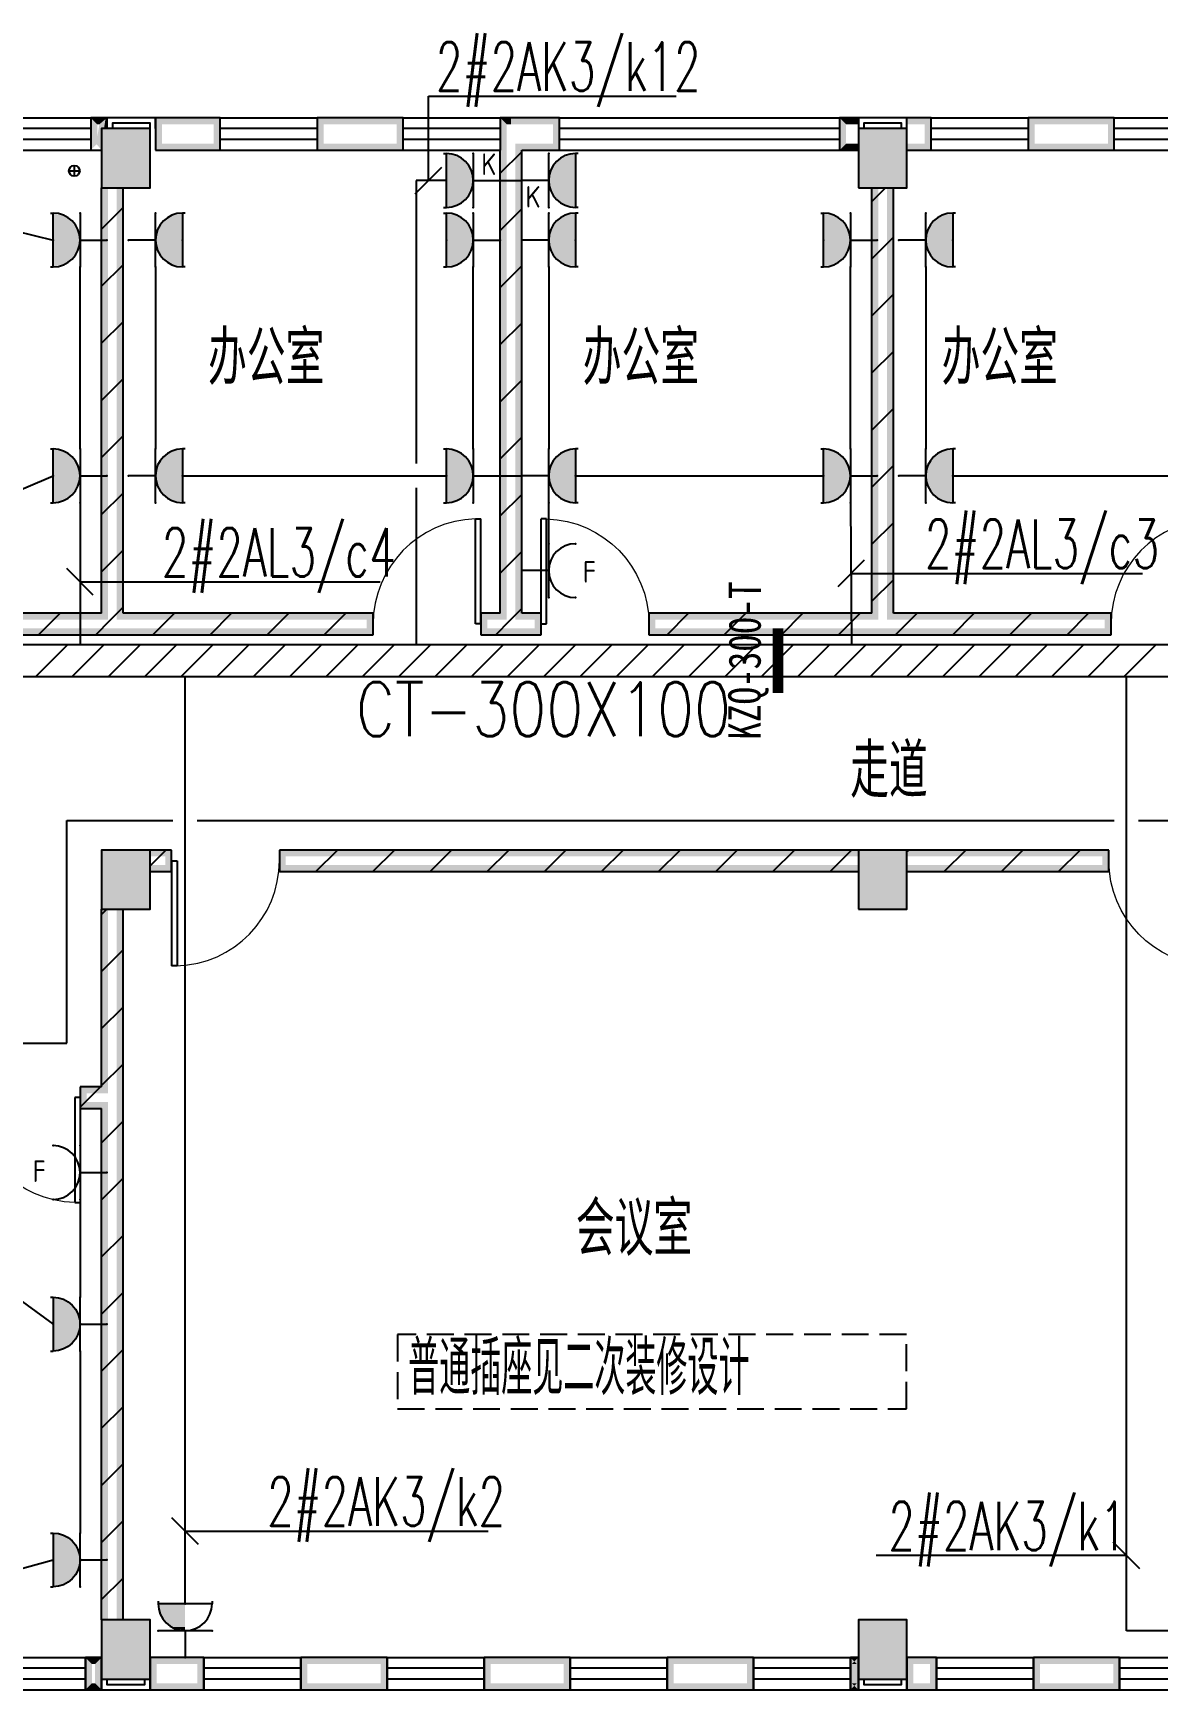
# Model space of a CAD drawing. Extents: x 101023 to 279373, y -114511 to 293844.
# Drawn here: x 158995 to 169434, y 55988 to 71375 of the extents above; entities that cross this region are included whole.
import ezdxf
from ezdxf.enums import TextEntityAlignment as Align

# ---------------------------------------------------------------- set-up
doc = ezdxf.new("R2010")
doc.units = 0
doc.header["$LTSCALE"] = 1000
doc.header["$MEASUREMENT"] = 0
doc.linetypes.add('DASH', pattern=[0.35, 0.25, -0.1])
for name, color, linetype in [('A-WALL-PATT', 252, 'Continuous'), ('BZ', 7, 'Continuous'), ('CABLETRAY', 3, 'Continuous'), ('COLUMN', 2, 'Continuous'), ('DIM-照明', 3, 'Continuous'), ('DOTLN', 2, 'DASH'), ('EQUIP-插座', 3, 'Continuous'), ('EQUIP-照明', 3, 'Continuous'), ('PUB_HATCH', 8, 'Continuous'), ('PUB_TEXT', 7, 'Continuous'), ('PUB_WALL', 2, 'Continuous'), ('STAIR', 2, 'Continuous'), ('TEL_HATCH', 8, 'Continuous'), ('WALL', 2, 'Continuous'), ('WINDOW', 2, 'Continuous'), ('WIRE-照明', 6, 'Continuous'), ('抗震支吊架', 2, 'Continuous'), ('排水', 153, 'Continuous')]:
    doc.layers.add(name, color=color, linetype=linetype)
doc.styles.add('_TEL_ATTDEF', font='gbenor', dxfattribs={"bigfont": 'gbcbig'})
doc.styles.add('_TEL_DIM', font='simplex.shx', dxfattribs={"width": 0.8, "height": 3.5, "bigfont": 'gbcbig.shx'})
doc.styles.add('kzcad', font='', dxfattribs={"width": 0.8})
doc.styles.get("Standard").update_dxf_attribs({"font": 'simplex.shx', "width": 0.8, "bigfont": 'gbcbig.shx'})
doc.styles.get('kzcad').set_extended_font_data('SimSun')
pattern_1 = [(45, (-906447.23, -635367.28), (-265.16515, 265.16515), [])]

# ---------------------------------------------------------------- blocks, each defined once
blk = doc.blocks.new('$equip$00002810')
for p, q in [((0.5, 0.5), (-0.5, 0.5)), ((0, 0.5), (0, 0))]:
    blk.add_line(p, q)
blk.add_arc((0, 1), 0.5, 180, 0)
for p in [(-0.5, 1), (0.5, 1), (-0.5, 0.5), (0.5, 0.5), (0, 0)]:
    blk.add_point(p)
at = {"color": 7, "style": '_TEL_DIM'}
blk.add_attdef('$TEXT$', text='', height=0.4, dxfattribs=at).set_placement((0.023, 1.257), align=Align.MIDDLE_CENTER)
at = {"color": 7, "style": '_TEL_DIM', "flags": 1}
for tag in ['A', 'REMARK']:
    blk.add_attdef(tag, text='', height=0.000025, dxfattribs=at).set_placement((0, 0), align=Align.MIDDLE_CENTER)
blk = doc.blocks.new('$equip$00001239')
for p, q in [((-0.5, 1.05), (-0.5, 1)), ((0.5, 1), (-0.5, 1)), ((0.5, 1.05), (0.5, 1)), ((0.5, 0.5), (-0.5, 0.5)), ((0, 0.5), (0, 0))]:
    blk.add_line(p, q)
blk.add_arc((0, 1), 0.5, 180, 0)
for points in [[(0, 0.75), (-0.433, 0.75), (0, 1), (-0.5, 1)], [(0, 0.567), (-0.25, 0.567), (0, 0.75), (-0.433, 0.75)], [(0, 0.5), (0, 0.5), (0, 0.567), (-0.25, 0.567)]]:
    blk.add_solid(points)
at = {"layer": 'EQUIP-照明'}
for p in [(0, 1), (-0.5, 0.5), (0.5, 0.5), (0, 0)]:
    blk.add_point(p, dxfattribs=at)
at = {"layer": 'EQUIP-照明', "flags": 9}
blk.add_attdef('A', (0, 0), '', height=0.00002, dxfattribs=at)
blk = doc.blocks.new('$equip$00001237')
for p, q in [((-0.5, 1.05), (-0.5, 1)), ((-0.5, 1), (0.5, 1)), ((0.5, 1.05), (0.5, 1)), ((0.5, 0.5), (-0.5, 0.5)), ((0, 0.5), (0, 0))]:
    blk.add_line(p, q)
blk.add_arc((0, 1), 0.5, 180, 0)
for p in [(0, 1), (-0.5, 0.5), (0.5, 0.5), (0, 0)]:
    blk.add_point(p)
for points in [[(0.433, 0.75), (-0.433, 0.75), (0.5, 1), (-0.5, 1)], [(0.25, 0.567), (-0.25, 0.567), (0.433, 0.75), (-0.433, 0.75)], [(0, 0.5), (0, 0.5), (0.25, 0.567), (-0.25, 0.567)]]:
    blk.add_solid(points)
at = {"flags": 9}
blk.add_attdef('A', (0, 0), '', height=0.00002, dxfattribs=at)
blk = doc.blocks.new('$equip$00001764')
for p, q in [((-0.5, 1.05), (-0.5, 1)), ((-0.5, 1), (0.5, 1)), ((0.5, 1.05), (0.5, 1)), ((0.5, 0.5), (-0.5, 0.5)), ((0, 0.5), (0, 0))]:
    blk.add_line(p, q)
blk.add_arc((0, 1), 0.5, 180, 0)
for p in [(-0.5, 0.5), (0.5, 0.5), (0, 0)]:
    blk.add_point(p)
for points in [[(0.433, 0.75), (-0.433, 0.75), (0.5, 1), (-0.5, 1)], [(0.25, 0.567), (-0.25, 0.567), (0.433, 0.75), (-0.433, 0.75)], [(0, 0.5), (0, 0.5), (0.25, 0.567), (-0.25, 0.567)]]:
    blk.add_solid(points)
at = {"color": 7, "style": '_TEL_DIM'}
blk.add_attdef('$TEXT$', text='', height=0.4, dxfattribs=at).set_placement((0.303, 0.211), align=Align.MIDDLE_CENTER)
at = {"color": 7, "style": '_TEL_DIM', "flags": 1}
blk.add_attdef('A', text='', height=0.00002, dxfattribs=at).set_placement((0, 0), align=Align.MIDDLE_CENTER)
blk = doc.blocks.new('ng')
at = {"layer": '排水'}
for p, q in [((346041, 781408), (346041, 781308)), ((345991, 781358), (346091, 781358))]:
    blk.add_line(p, q, dxfattribs=at)
blk.add_circle((346041, 781358), 50, dxfattribs=at)
blk = doc.blocks.new('雨水管')
at = {"layer": '排水'}
blk.add_blockref('ng', (614664, -122908), dxfattribs=at)
blk = doc.blocks.new('$WINLIB2D$00000001')
at = {"color": 0}
for points in [[(-0.5, 0.5), (-0.5, -0.5)], [(-0.5, 0.5), (0.5, 0.5)], [(0.5, -0.5), (0.5, 0.5)], [(0.5, 0.1667), (-0.5, 0.1667)], [(0.5, -0.1667), (-0.5, -0.1667)], [(-0.5, -0.5), (0.5, -0.5)]]:
    blk.add_lwpolyline(points, dxfattribs=at)
blk = doc.blocks.new('_FZH')
blk.add_lwpolyline([(-0.5, -0.5), (0.5, -0.5), (0.5, 0.5), (-0.5, 0.5)], close=True)
at = {"layer": 'PUB_HATCH'}
blk.add_solid([(-0.5, -0.5), (0.5, -0.5), (-0.5, 0.5), (0.5, 0.5)], dxfattribs=at)
blk = doc.blocks.new('$DorLib2D$00000001')
for p, q in [((0.45, 0.975), (0.5, 0.975)), ((0.45, 0), (0.45, 0.975)), ((0.5, 0), (0.5, 0.975)), ((0.5, 0), (0.45, 0))]:
    blk.add_line(p, q)
at = {"lineweight": 13}
blk.add_arc((0.475, 0), 0.975, 91.4693, 180, dxfattribs=at)
blk = doc.blocks.new('A$C54854E18')
at = {"layer": 'A-WALL-PATT'}
h = blk.add_hatch(dxfattribs=at)
h.set_pattern_fill('普通砖', color=256, scale=150, style=0)
h.set_pattern_definition(pattern_1)
h.paths.add_polyline_path([(47150.2, 18638.9), (47190.3, 18645.5), (47250.3, 18705.5), (47250.3, 23005.5), (47190.3, 23065.5), (47150.2, 23105.5), (47110.3, 23065.5), (47050.3, 23005.5), (47050.3, 18705.5), (47110.3, 18645.5)])
h = blk.add_hatch(dxfattribs=at)
h.set_pattern_fill('普通砖', color=256, scale=150, style=0)
h.set_pattern_definition(pattern_1)
h.paths.add_polyline_path([(43550, 22655.5), (43350, 22655.5), (43350, 18705.5), (43410, 18645.5), (43450, 18638.9), (43490, 18645.5), (43550, 18705.5)])
h = blk.add_hatch(dxfattribs=at)
h.set_pattern_fill('普通砖', color=256, scale=150, style=0)
h.set_pattern_definition(pattern_1)
h.paths.add_polyline_path([(50700, 22655.5), (50500, 22655.5), (50500, 18705.5), (50560, 18645.5), (50600, 18638.9), (50640, 18645.5), (50700, 18705.5)])
h = blk.add_hatch(dxfattribs=at)
h.set_pattern_fill('普通砖', color=256, scale=150, style=0)
h.set_pattern_definition(pattern_1)
h.paths.add_polyline_path([(43410, 18645.5), (43350, 18705.5), (37730, 18705.5), (37730, 18505.5), (43450, 18505.5), (43450, 18638.9)])
h = blk.add_hatch(dxfattribs=at)
h.set_pattern_fill('普通砖', color=256, scale=150, style=0)
h.set_pattern_definition(pattern_1)
h.paths.add_polyline_path([(43450, 18638.9), (43450, 18505.5), (45870.3, 18505.5), (45870.3, 18705.5), (43550, 18705.5), (43490, 18645.5)])
h = blk.add_hatch(dxfattribs=at)
h.set_pattern_fill('普通砖', color=256, scale=150, style=0)
h.set_pattern_definition(pattern_1)
h.paths.add_polyline_path([(47110.3, 18645.5), (47050.3, 18705.5), (46870.3, 18705.5), (46870.3, 18505.5), (47150, 18505.5), (47150, 18565.5), (47150.2, 18638.9)])
h = blk.add_hatch(dxfattribs=at)
h.set_pattern_fill('普通砖', color=256, scale=150, style=0)
h.set_pattern_definition(pattern_1)
h.paths.add_polyline_path([(47150, 18565.5), (47150, 18505.5), (47430.3, 18505.5), (47430.3, 18705.5), (47250.3, 18705.5), (47190.3, 18645.5), (47150.2, 18638.9)])
h = blk.add_hatch(dxfattribs=at)
h.set_pattern_fill('普通砖', color=256, scale=150, style=0)
h.set_pattern_definition(pattern_1)
h.paths.add_polyline_path([(50560, 18645.5), (50500, 18705.5), (48430.3, 18705.5), (48430.3, 18505.5), (50600, 18505.5), (50600, 18638.9)])
h = blk.add_hatch(dxfattribs=at)
h.set_pattern_fill('普通砖', color=256, scale=150, style=0)
h.set_pattern_definition(pattern_1)
h.paths.add_polyline_path([(50600, 18638.9), (50600, 18505.5), (52720, 18505.5), (52720, 18705.5), (50700, 18705.5), (50640, 18645.5)])
h = blk.add_hatch(dxfattribs=at)
h.set_pattern_fill('普通砖', color=256, scale=150, style=0)
h.set_pattern_definition(pattern_1)
h.paths.add_polyline_path([(43800, 16505.5), (43800, 16305.5), (44000, 16305.5), (44000, 16505.5)])
h = blk.add_hatch(dxfattribs=at)
h.set_pattern_fill('普通砖', color=256, scale=150, style=0)
h.set_pattern_definition(pattern_1)
h.paths.add_polyline_path([(50375, 16305.5), (50375, 16505.5), (45000, 16505.5), (45000, 16305.5)])
h = blk.add_hatch(dxfattribs=at)
h.set_pattern_fill('普通砖', color=256, scale=150, style=0)
h.set_pattern_definition(pattern_1)
h.paths.add_polyline_path([(50825, 16505.5), (50825, 16305.5), (52700, 16305.5), (52700, 16505.5)])
h = blk.add_hatch(dxfattribs=at)
h.set_pattern_fill('普通砖', color=256, scale=150, style=0)
h.set_pattern_definition(pattern_1)
h.paths.add_polyline_path([(43550, 15955.5), (43350, 15955.5), (43350, 14305.5), (43410, 14245.5), (43416.7, 14205.5), (43550, 14205.5)])
h = blk.add_hatch(dxfattribs=at)
h.set_pattern_fill('普通砖', color=256, scale=150, style=0)
h.set_pattern_definition(pattern_1)
h.paths.add_polyline_path([(43410, 14245.5), (43350, 14305.5), (43150, 14305.5), (43150, 14105.5), (43350, 14105.5), (43410, 14165.5), (43416.7, 14205.5)])
h = blk.add_hatch(dxfattribs=at)
h.set_pattern_fill('普通砖', color=256, scale=150, style=0)
h.set_pattern_definition(pattern_1)
h.paths.add_polyline_path([(43350, 9355.7), (43550, 9355.7), (43550, 14205.5), (43416.7, 14205.5), (43410, 14165.5), (43350, 14105.5)])
at = {"layer": 'PUB_WALL'}
for points in [[(43400, 23305.5), (43249.4, 23305.5), (43309.4, 23245.5), (43329.2, 23245.5)], [(43249.4, 23305.5), (43249.4, 23005.5), (43309.4, 23065.5), (43309.4, 23245.5)], [(43350, 23005.5), (43350, 23205.5), (43383.3, 23205.5), (43400, 23305.5), (43329.2, 23245.5), (43299.2, 23065.5)], [(44450.3, 23305.5), (43850, 23305.5), (43910, 23245.5), (44390.3, 23245.5)], [(43850, 23305.5), (43850, 23005.5), (43910, 23065.5), (43910, 23245.5)], [(44450.3, 23005.5), (44450.3, 23305.5), (44390.3, 23245.5), (44390.3, 23065.5)], [(46150.3, 23305.5), (45350.3, 23305.5), (45410.3, 23245.5), (46090.3, 23245.5)], [(45350.3, 23305.5), (45350.3, 23005.5), (45410.3, 23065.5), (45410.3, 23245.5)], [(46150.3, 23005.5), (46150.3, 23305.5), (46090.3, 23245.5), (46090.3, 23065.5)], [(47150, 23305.5), (47050.3, 23305.5), (47110.3, 23245.5), (47150, 23245.5)], [(47050.3, 23305.5), (47050.3, 23005.5), (47110.3, 23065.5), (47110.3, 23245.5)], [(47600.5, 23305.5), (47150, 23305.5), (47150, 23245.5), (47540.5, 23245.5)], [(47600.5, 23005.5), (47600.5, 23305.5), (47540.5, 23245.5), (47540.5, 23065.5)], [(50375, 23305.5), (50200.5, 23305.5), (50260.5, 23245.5), (50375, 23245.5)], [(50200.5, 23305.5), (50200.5, 23005.5), (50260.5, 23065.5), (50260.5, 23245.5)], [(51050.5, 23305.5), (50825, 23305.5), (50825, 23245.5), (50990.5, 23245.5)], [(51050.5, 23005.5), (51050.5, 23305.5), (50990.5, 23245.5), (50990.5, 23065.5)], [(52750.5, 23305.5), (51950.5, 23305.5), (52010.5, 23245.5), (52690.5, 23245.5)], [(51950.5, 23305.5), (51950.5, 23005.5), (52010.5, 23065.5), (52010.5, 23245.5)], [(52750.5, 23005.5), (52750.5, 23305.5), (52690.5, 23245.5), (52690.5, 23065.5)], [(43800, 23205.5), (43350, 23205.5), (43410, 23145.5), (43740, 23145.5)], [(43350, 23205.5), (43350, 22655.5), (43410, 22715.5), (43410, 23145.5)], [(43800, 22655.5), (43800, 23205.5), (43740, 23145.5), (43740, 22715.5)], [(50825, 23205.5), (50375, 23205.5), (50435, 23145.5), (50765, 23145.5)], [(50375, 23205.5), (50375, 22655.5), (50435, 22715.5), (50435, 23145.5)], [(50825, 22655.5), (50825, 23205.5), (50765, 23145.5), (50765, 22715.5)], [(43850, 23005.5), (44450.3, 23005.5), (44390.3, 23065.5), (43910, 23065.5)], [(45350.3, 23005.5), (46150.3, 23005.5), (46090.3, 23065.5), (45410.3, 23065.5)], [(47050.3, 18705.5), (47050.3, 23005.5), (47110.3, 23065.5), (47110.3, 18645.5)], [(47250.3, 18705.5), (47250.3, 23005.5), (47190.3, 23065.5), (47190.3, 18645.5)], [(47250.3, 23005.5), (47600.5, 23005.5), (47540.5, 23065.5), (47190.3, 23065.5)], [(50200.5, 23005.5), (50375, 23005.5), (50375, 23065.5), (50260.5, 23065.5)], [(50825, 23005.5), (51050.5, 23005.5), (50990.5, 23065.5), (50825, 23065.5)], [(51950.5, 23005.5), (52750.5, 23005.5), (52690.5, 23065.5), (52010.5, 23065.5)], [(43350, 22655.5), (43800, 22655.5), (43740, 22715.5), (43410, 22715.5)], [(43410, 22655.5), (43350, 22655.5), (43350, 18705.5), (43410, 18645.5)], [(43550, 22655.5), (43490, 22655.5), (43490, 18645.5), (43550, 18705.5)], [(50375, 22655.5), (50825, 22655.5), (50765, 22715.5), (50435, 22715.5)], [(50560, 22655.5), (50500, 22655.5), (50500, 18705.5), (50560, 18645.5)], [(50700, 22655.5), (50640, 22655.5), (50640, 18645.5), (50700, 18705.5)], [(43350, 18705.5), (37730, 18705.5), (37790, 18645.5), (43410, 18645.5)], [(45870.3, 18705.5), (43550, 18705.5), (43490, 18645.5), (45810.3, 18645.5)], [(45870.3, 18505.5), (45870.3, 18705.5), (45810.3, 18645.5), (45810.3, 18565.5)], [(47050.3, 18705.5), (46870.3, 18705.5), (46930.3, 18645.5), (47110.3, 18645.5)], [(46870.3, 18705.5), (46870.3, 18505.5), (46930.3, 18565.5), (46930.3, 18645.5)], [(47430.3, 18705.5), (47250.3, 18705.5), (47190.3, 18645.5), (47370.3, 18645.5)], [(47430.3, 18505.5), (47430.3, 18705.5), (47370.3, 18645.5), (47370.3, 18565.5)], [(50500, 18705.5), (48430.3, 18705.5), (48490.3, 18645.5), (50560, 18645.5)], [(48430.3, 18705.5), (48430.3, 18505.5), (48490.3, 18565.5), (48490.3, 18645.5)], [(52720, 18705.5), (50700, 18705.5), (50640, 18645.5), (52660, 18645.5)], [(52720, 18505.5), (52720, 18705.5), (52660, 18645.5), (52660, 18565.5)], [(37730, 18505.5), (43450, 18505.5), (43450, 18565.5), (37790, 18565.5)], [(43450, 18505.5), (45870.3, 18505.5), (45810.3, 18565.5), (43450, 18565.5)], [(46870.3, 18505.5), (47150, 18505.5), (47150, 18565.5), (46930.3, 18565.5)], [(47150, 18505.5), (47430.3, 18505.5), (47370.3, 18565.5), (47150, 18565.5)], [(48430.3, 18505.5), (50600, 18505.5), (50600, 18565.5), (48490.3, 18565.5)], [(50600, 18505.5), (52720, 18505.5), (52660, 18565.5), (50600, 18565.5)], [(43800, 16505.5), (43350, 16505.5), (43410, 16445.5), (43740, 16445.5)], [(43350, 16505.5), (43350, 15955.5), (43410, 16015.5), (43410, 16445.5)], [(43800, 15955.5), (43800, 16505.5), (43740, 16445.5), (43740, 16015.5)], [(43800, 16505.5), (43800, 16445.5), (43940, 16445.5), (44000, 16505.5)], [(44000, 16305.5), (44000, 16505.5), (43940, 16445.5), (43940, 16365.5)], [(50375, 16445.5), (50375, 16505.5), (45000, 16505.5), (45060, 16445.5)], [(45000, 16505.5), (45000, 16305.5), (45060, 16365.5), (45060, 16445.5)], [(50825, 16505.5), (50375, 16505.5), (50435, 16445.5), (50765, 16445.5)], [(50375, 16505.5), (50375, 15955.5), (50435, 16015.5), (50435, 16445.5)], [(50825, 15955.5), (50825, 16505.5), (50765, 16445.5), (50765, 16015.5)], [(50825, 16505.5), (50825, 16445.5), (52640, 16445.5), (52700, 16505.5)], [(52700, 16305.5), (52700, 16505.5), (52640, 16445.5), (52640, 16365.5)], [(43800, 16365.5), (43800, 16305.5), (44000, 16305.5), (43940, 16365.5)], [(50375, 16305.5), (50375, 16365.5), (45060, 16365.5), (45000, 16305.5)], [(50825, 16365.5), (50825, 16305.5), (52700, 16305.5), (52640, 16365.5)], [(43350, 15955.5), (43800, 15955.5), (43740, 16015.5), (43410, 16015.5)], [(50375, 15955.5), (50825, 15955.5), (50765, 16015.5), (50435, 16015.5)], [(43410, 15955.5), (43350, 15955.5), (43350, 14305.5), (43410, 14245.5)], [(43550, 15955.5), (43490, 15955.5), (43490, 14205.5), (43550, 14205.5)], [(43350, 14305.5), (43150, 14305.5), (43210, 14245.5), (43410, 14245.5)], [(43150, 14305.5), (43150, 14105.5), (43210, 14165.5), (43210, 14245.5)], [(43150, 14105.5), (43350, 14105.5), (43410, 14165.5), (43210, 14165.5)], [(43350, 9355.7), (43410, 9355.7), (43410, 14165.5), (43350, 14105.5)], [(43490, 9355.7), (43550, 9355.7), (43550, 14205.5), (43490, 14205.5)], [(43800, 9355.7), (43350, 9355.7), (43410, 9295.7), (43740, 9295.7)], [(43350, 9355.7), (43350, 8805.6), (43410, 8865.6), (43410, 9295.7)], [(43800, 8805.6), (43800, 9355.7), (43740, 9295.7), (43740, 8865.6)], [(50825, 9355.7), (50375, 9355.7), (50435, 9295.7), (50765, 9295.7)], [(50375, 9355.7), (50375, 8805.6), (50435, 8865.6), (50435, 9295.7)], [(50825, 8805.6), (50825, 9355.7), (50765, 9295.7), (50765, 8865.6)], [(43350, 9005.5), (43200, 9005.5), (43260, 8945.5), (43290, 8945.5)], [(43200, 9005.5), (43200, 8705.5), (43260, 8765.5), (43260, 8945.5)], [(43350, 8705.5), (43350, 9005.5), (43290, 8945.5), (43290, 8765.5)], [(44300, 9005.5), (43800, 9005.5), (43860, 8945.5), (44240, 8945.5)], [(43800, 9005.5), (43800, 8705.5), (43860, 8765.5), (43860, 8945.5)], [(44300, 8705.5), (44300, 9005.5), (44240, 8945.5), (44240, 8765.5)], [(46000, 9005.5), (45200, 9005.5), (45260, 8945.5), (45940, 8945.5)], [(45200, 9005.5), (45200, 8705.5), (45260, 8765.5), (45260, 8945.5)], [(46000, 8705.5), (46000, 9005.5), (45940, 8945.5), (45940, 8765.5)], [(47700, 9005.5), (46900, 9005.5), (46960, 8945.5), (47640, 8945.5)], [(46900, 9005.5), (46900, 8705.5), (46960, 8765.5), (46960, 8945.5)], [(47700, 8705.5), (47700, 9005.5), (47640, 8945.5), (47640, 8765.5)], [(49400, 9005.5), (48600, 9005.5), (48660, 8945.5), (49340, 8945.5)], [(48600, 9005.5), (48600, 8705.5), (48660, 8765.5), (48660, 8945.5)], [(49400, 8705.5), (49400, 9005.5), (49340, 8945.5), (49340, 8765.5)], [(50375, 9005.5), (50300, 9005.5), (50360, 8945.5), (50315, 8945.5)], [(50300, 9005.5), (50300, 8705.5), (50360, 8765.5), (50360, 8945.5)], [(50375, 8705.5), (50375, 9005.5), (50315, 8945.5), (50315, 8765.5)], [(51100, 9005.5), (50825, 9005.5), (50885, 8945.5), (51040, 8945.5)], [(50825, 9005.5), (50825, 8705.5), (50885, 8765.5), (50885, 8945.5)], [(51100, 8705.5), (51100, 9005.5), (51040, 8945.5), (51040, 8765.5)], [(52800, 9005.5), (52000, 9005.5), (52060, 8945.5), (52740, 8945.5)], [(52000, 9005.5), (52000, 8705.5), (52060, 8765.5), (52060, 8945.5)], [(52800, 8705.5), (52800, 9005.5), (52740, 8945.5), (52740, 8765.5)], [(43350, 8805.6), (43800, 8805.6), (43740, 8865.6), (43410, 8865.6)], [(50375, 8805.6), (50825, 8805.6), (50765, 8865.6), (50435, 8865.6)], [(43200, 8705.5), (43350, 8705.5), (43290, 8765.5), (43260, 8765.5)], [(43800, 8705.5), (44300, 8705.5), (44240, 8765.5), (43860, 8765.5)], [(45200, 8705.5), (46000, 8705.5), (45940, 8765.5), (45260, 8765.5)], [(46900, 8705.5), (47700, 8705.5), (47640, 8765.5), (46960, 8765.5)], [(48600, 8705.5), (49400, 8705.5), (49340, 8765.5), (48660, 8765.5)], [(50300, 8705.5), (50375, 8705.5), (50315, 8765.5), (50360, 8765.5)], [(50825, 8705.5), (51100, 8705.5), (51040, 8765.5), (50885, 8765.5)], [(52000, 8705.5), (52800, 8705.5), (52740, 8765.5), (52060, 8765.5)]]:
    blk.add_hatch(color=256, dxfattribs=at).paths.add_polyline_path(points)
for points in [[(43850, 23205.5), (43850, 23305.5), (43400, 23305.5), (43400, 23205.5)], [(43800, 23205.5), (43800, 23255.5), (43450, 23255.5), (43450, 23205.5)], [(50825, 23205.5), (50825, 23305.5), (50375, 23305.5), (50375, 23205.5)], [(50775, 23205.5), (50775, 23255.5), (50425, 23255.5), (50425, 23205.5)], [(43350, 8805.5), (43350, 8705.5), (43800, 8705.5), (43800, 8805.5)], [(43400, 8805.5), (43400, 8755.5), (43750, 8755.5), (43750, 8805.5)], [(50375, 8805.6), (50375, 8705.5), (50825, 8705.5), (50825, 8805.6)], [(50425, 8805.6), (50425, 8755.5), (50775, 8755.5), (50775, 8805.6)]]:
    blk.add_lwpolyline(points)
at = {"layer": 'WALL'}
for p, q in [((43400, 23305.5), (43249.4, 23305.5)), ((43249.4, 23305.5), (43249.4, 23005.5)), ((43383.3, 23205.5), (43400, 23305.5)), ((44450.3, 23305.5), (43850, 23305.5)), ((43850, 23305.5), (43850, 23005.5)), ((44450.3, 23005.5), (44450.3, 23305.5)), ((46150.3, 23305.5), (45350.3, 23305.5)), ((45350.3, 23305.5), (45350.3, 23005.5)), ((46150.3, 23005.5), (46150.3, 23305.5)), ((47150, 23305.5), (47050.3, 23305.5)), ((47050.3, 23305.5), (47050.3, 23005.5)), ((47600.5, 23305.5), (47150, 23305.5)), ((47600.5, 23005.5), (47600.5, 23305.5)), ((50375, 23305.5), (50200.5, 23305.5)), ((50200.5, 23305.5), (50200.5, 23005.5)), ((51050.5, 23305.5), (50825, 23305.5)), ((51050.5, 23005.5), (51050.5, 23305.5)), ((52750.5, 23305.5), (51950.5, 23305.5)), ((51950.5, 23305.5), (51950.5, 23005.5)), ((52750.5, 23005.5), (52750.5, 23305.5)), ((43249.4, 23005.5), (43350, 23005.5)), ((43850, 23005.5), (44450.3, 23005.5)), ((45350.3, 23005.5), (46150.3, 23005.5)), ((47050.3, 18705.5), (47050.3, 23005.5)), ((47250.3, 18705.5), (47250.3, 23005.5)), ((47250.3, 23005.5), (47600.5, 23005.5)), ((50200.5, 23005.5), (50375, 23005.5)), ((50825, 23005.5), (51050.5, 23005.5)), ((51950.5, 23005.5), (52750.5, 23005.5)), ((43350, 18705.5), (43350, 22655.5)), ((43550, 18705.5), (43550, 22655.5)), ((50500, 18705.5), (50500, 22655.5)), ((50700, 18705.5), (50700, 22655.5)), ((43350, 18705.5), (37730, 18705.5)), ((45870.3, 18705.5), (43550, 18705.5)), ((45870.3, 18505.5), (45870.3, 18705.5)), ((47050.3, 18705.5), (46870.3, 18705.5)), ((46870.3, 18705.5), (46870.3, 18505.5)), ((47430.3, 18705.5), (47250.3, 18705.5)), ((47430.3, 18505.5), (47430.3, 18705.5)), ((50500, 18705.5), (48430.3, 18705.5)), ((48430.3, 18705.5), (48430.3, 18505.5)), ((52720, 18705.5), (50700, 18705.5)), ((52720, 18505.5), (52720, 18705.5)), ((37730, 18505.5), (43450, 18505.5)), ((43450, 18505.5), (45870.3, 18505.5)), ((46870.3, 18505.5), (47150, 18505.5)), ((47150, 18505.5), (47430.3, 18505.5)), ((48430.3, 18505.5), (50600, 18505.5)), ((50600, 18505.5), (52720, 18505.5)), ((44000, 16505.5), (43800, 16505.5)), ((44000, 16305.5), (44000, 16505.5)), ((50375, 16505.5), (45000, 16505.5)), ((45000, 16505.5), (45000, 16305.5)), ((52700, 16505.5), (50825, 16505.5)), ((52700, 16305.5), (52700, 16505.5)), ((43800, 16305.5), (44000, 16305.5)), ((45000, 16305.5), (50375, 16305.5)), ((50825, 16305.5), (52700, 16305.5)), ((43350, 14305.5), (43350, 15955.5)), ((43550, 14205.5), (43550, 15955.5)), ((43350, 14305.5), (43150, 14305.5)), ((43150, 14305.5), (43150, 14105.5)), ((43550, 9355.7), (43550, 14205.5)), ((43150, 14105.5), (43350, 14105.5)), ((43350, 9355.7), (43350, 14105.5)), ((43350, 9005.5), (43200, 9005.5)), ((43200, 9005.5), (43200, 8705.5)), ((43350, 8705.5), (43350, 9005.5)), ((44300, 9005.5), (43800, 9005.5)), ((43800, 9005.5), (43800, 8705.5)), ((44300, 8705.5), (44300, 9005.5)), ((46000, 9005.5), (45200, 9005.5)), ((45200, 9005.5), (45200, 8705.5)), ((46000, 8705.5), (46000, 9005.5)), ((47700, 9005.5), (46900, 9005.5)), ((46900, 9005.5), (46900, 8705.5)), ((47700, 8705.5), (47700, 9005.5)), ((49400, 9005.5), (48600, 9005.5)), ((48600, 9005.5), (48600, 8705.5)), ((49400, 8705.5), (49400, 9005.5)), ((50375, 9005.5), (50300, 9005.5)), ((50300, 9005.5), (50300, 8705.5)), ((50375, 8705.5), (50375, 9005.5)), ((51100, 9005.5), (50825, 9005.5)), ((50825, 9005.5), (50825, 8705.5)), ((51100, 8705.5), (51100, 9005.5)), ((52800, 9005.5), (52000, 9005.5)), ((52000, 9005.5), (52000, 8705.5)), ((52800, 8705.5), (52800, 9005.5)), ((43200, 8705.5), (43350, 8705.5)), ((43800, 8705.5), (44300, 8705.5)), ((45200, 8705.5), (46000, 8705.5)), ((46900, 8705.5), (47700, 8705.5)), ((48600, 8705.5), (49400, 8705.5)), ((50300, 8705.5), (50375, 8705.5)), ((50825, 8705.5), (51100, 8705.5)), ((52000, 8705.5), (52800, 8705.5))]:
    blk.add_line(p, q, dxfattribs=at)
blk.add_blockref('雨水管', (-917608.2, -635636.5))
at = {"layer": 'COLUMN', "xscale": 449.9999998612329, "rotation": 8.87865302538905e-09}
for p, yscale, zscale in [((43575, 22930.5), 550.0664063263685, 550.0664063263685), ((50600, 22930.5), 550.0664063263685, 550.0664063263685), ((43575, 16230.5), 550.0664063263685, 550.0664063263685), ((50600, 16230.5), 550.0664063263685, 550.0664063263685), ((43575, 9080.6), 550.0664062451106, 550.0664062451106), ((50600, 9080.6), 550.0664062451106, 550.0664062451106)]:
    blk.add_blockref('_FZH', p, dxfattribs=dict(at, yscale=yscale, zscale=zscale))
at = {"layer": 'WINDOW'}
for name, p, xscale, yscale, zscale, rotation in [('$WINLIB2D$00000001', (42799.4, 23155.5), -900, 300, 900, 179.9999999999989), ('$WINLIB2D$00000001', (44900.3, 23155.5), -900, 300, 900, 179.999999999998), ('$WINLIB2D$00000001', (46600.3, 23155.5), -900, 300, 900, 179.999999999998), ('$WINLIB2D$00000001', (48900.5, 23155.5), -2600, 300, 2600, 180), ('$WINLIB2D$00000001', (51500.5, 23155.5), -900, 300, 900, 180), ('$WINLIB2D$00000001', (53200.5, 23155.5), -900, 300, 900, 180), ('$DorLib2D$00000001', (44500, 16405.5), 1000, 1000, -1000, 180), ('$DorLib2D$00000001', (53200, 16405.5), -1000, 1000, 1000, 179.9999999999764), ('$DorLib2D$00000001', (42650, 14205.5), -1000, 1000, -1000, 180)]:
    blk.add_blockref(name, p, dxfattribs=dict(at, xscale=xscale, yscale=yscale, zscale=zscale, rotation=rotation))
for name, p, xscale, yscale, zscale in [('$DorLib2D$00000001', (46370.3, 18605.5), 1000, 1000, 1000), ('$DorLib2D$00000001', (47930.3, 18605.5), -1000, 1000, -1000), ('$DorLib2D$00000001', (53220, 18605.5), 1000, 1000, 1000), ('$WINLIB2D$00000001', (42750, 8855.5), 900, 300, -900), ('$WINLIB2D$00000001', (44750, 8855.5), 900, 300, -900), ('$WINLIB2D$00000001', (46450, 8855.5), 900, 300, -900), ('$WINLIB2D$00000001', (48150, 8855.5), 900, 300, -900), ('$WINLIB2D$00000001', (49850, 8855.5), 900, 300, -900), ('$WINLIB2D$00000001', (51550, 8855.5), 900, 300, -900), ('$WINLIB2D$00000001', (53250, 8855.5), 900, 300, -900)]:
    blk.add_blockref(name, p, dxfattribs=dict(at, xscale=xscale, yscale=yscale, zscale=zscale))
at = {"layer": 'PUB_TEXT'}
for s, p in [('办公室', (44337.5, 20826.4)), ('办公室', (47815.5, 20826.4)), ('办公室', (51147.2, 20826.4)), ('走道', (50298.2, 16991.5)), ('会议室', (47752.2, 12740))]:
    blk.add_text(s, height=500, dxfattribs=at).set_placement(p)

msp = doc.modelspace()

# ---------------------------------------------------------------- linework, layer by layer
at = {"layer": 'CABLETRAY'}
for p, q in [((154017, 65698), (176312, 65698)), ((176312, 65398), (154017, 65398))]:
    msp.add_line(p, q, dxfattribs=at)
at = {"layer": 'DIM-照明'}
for p, q in [((162542, 69883), (162789, 70130)), ((166708, 66482), (166463, 66232)), ((159553, 66155), (159306, 66402)), ((160528, 57339), (160281, 57586)), ((169266, 57111), (169019, 57359))]:
    msp.add_line(p, q, dxfattribs=at)
for points in [[(162665, 70007), (162665, 70790)], [(162665, 70790), (164962, 70790)], [(166586, 66357), (167161, 66357)], [(167161, 66357), (169291, 66357)], [(159430, 66278), (160076, 66278)], [(160076, 66278), (162217, 66278)], [(160405, 57463), (161098, 57463)], [(161098, 57463), (163217, 57463)], [(168840, 57235), (166821, 57235)], [(169143, 57235), (168840, 57235)]]:
    msp.add_lwpolyline(points, dxfattribs=at)
at = {"layer": 'DOTLN', "linetype": 'DASH'}
msp.add_lwpolyline([(162378, 58598), (167100, 58598), (167100, 59288), (162378, 59288)], close=True, dxfattribs=at)
at = {"layer": 'TEL_HATCH', "linetype": 'Continuous'}
for p, q in [((159017, 65398), (159317, 65698)), ((159354, 65398), (159654, 65698)), ((159691, 65398), (159991, 65698)), ((160028, 65398), (160328, 65698)), ((160364, 65398), (160664, 65698)), ((160701, 65398), (161001, 65698)), ((161038, 65398), (161338, 65698)), ((161375, 65398), (161675, 65698)), ((161712, 65398), (162012, 65698)), ((162048, 65398), (162348, 65698)), ((162385, 65398), (162685, 65698)), ((162722, 65398), (163022, 65698)), ((163059, 65398), (163359, 65698)), ((163395, 65398), (163695, 65698)), ((163732, 65398), (164032, 65698)), ((164069, 65398), (164369, 65698)), ((164406, 65398), (164706, 65698)), ((164742, 65398), (165042, 65698)), ((165079, 65398), (165379, 65698)), ((165416, 65398), (165716, 65698)), ((165753, 65398), (166053, 65698)), ((166089, 65398), (166389, 65698)), ((166426, 65398), (166726, 65698)), ((166763, 65398), (167063, 65698)), ((167100, 65398), (167400, 65698)), ((167436, 65398), (167736, 65698)), ((167773, 65398), (168073, 65698)), ((168110, 65398), (168410, 65698)), ((168447, 65398), (168747, 65698)), ((168783, 65398), (169083, 65698)), ((169120, 65398), (169420, 65698))]:
    msp.add_line(p, q, dxfattribs=at)
at = {"layer": 'WIRE-照明', "linetype": 'Continuous'}
for p, q in [((156780, 70038), (159180, 69454)), ((163330, 70007), (163530, 70007)), ((159430, 67514), (159430, 69204)), ((160130, 69204), (160130, 67514)), ((163080, 67514), (163080, 69204)), ((163780, 69204), (163780, 67514)), ((166580, 67514), (166580, 69204)), ((167280, 69204), (167280, 67514)), ((156780, 66238), (159180, 67264)), ((160380, 67264), (162830, 67264)), ((163330, 67264), (163530, 67264)), ((164030, 67264), (166330, 67264)), ((167530, 67264), (169730, 67264)), ((163780, 66633), (163780, 67014)), ((166580, 67014), (166592, 65698)), ((159307, 61994), (159307, 64063)), ((159307, 64063), (160292, 64063)), ((160517, 64063), (169030, 64063)), ((169255, 64063), (169867, 64063)), ((156642, 61994), (159307, 61994)), ((156780, 61138), (159180, 59385)), ((159430, 60543), (159430, 59635)), ((159430, 59135), (159430, 57445)), ((156780, 56538), (159180, 57195))]:
    msp.add_line(p, q, dxfattribs=at)
at = {"layer": 'WIRE-照明'}
for p, q in [((162830, 70007), (162549, 70007)), ((162549, 70007), (162549, 67377)), ((162549, 67152), (162549, 65698)), ((159430, 67014), (159430, 65698)), ((160405, 56788), (160405, 65398)), ((169143, 56538), (169143, 65398)), ((169699, 56538), (169143, 56538))]:
    msp.add_line(p, q, dxfattribs=at)
at = {"layer": '抗震支吊架', "color": 2, "const_width": 100}
msp.add_lwpolyline([(165908, 65248), (165908, 65848)], dxfattribs=at)

# ---------------------------------------------------------------- block references
at = {"layer": 'EQUIP-插座'}
ref = msp.add_blockref('$equip$00001764', (163330, 70007), dxfattribs=dict(at, xscale=500, yscale=500, zscale=500, rotation=90))
ref.add_attrib('$TEXT$', 'K', dxfattribs={"layer": '0', "color": 7, "height": 200, "style": '_TEL_ATTDEF'}).set_placement((163224, 70158), align=Align.MIDDLE_CENTER)
ref = msp.add_blockref('$equip$00001764', (163530, 70007), dxfattribs=dict(at, xscale=500, yscale=500, zscale=500, rotation=270))
ref.add_attrib('$TEXT$', 'K', dxfattribs={"layer": '0', "color": 7, "height": 200, "style": '_TEL_ATTDEF'}).set_placement((163635, 69855), align=Align.MIDDLE_CENTER)
at = {"layer": 'EQUIP-插座', "yscale": 500, "zscale": 500}
for p, xscale, rotation in [((159680, 69454), 500, 90), ((159880, 69454), 500, 270), ((163330, 69454), 500, 90), ((163530, 69454), 500, 270), ((166830, 69454), 500, 90), ((167030, 69454), 500, 270), ((159680, 67264), 500, 90), ((159880, 67264), 500, 270), ((163330, 67264), 500, 90), ((163530, 67264), 500, 270), ((166830, 67264), 500, 90), ((167030, 67264), 500, 270), ((159680, 59385), -500, 90), ((159680, 57195), -500, 90)]:
    msp.add_blockref('$equip$00001237', p, dxfattribs=dict(at, xscale=xscale, rotation=rotation))
at = {"layer": 'EQUIP-插座'}
ref = msp.add_blockref('$equip$00002810', (163530, 66383), dxfattribs=dict(at, xscale=500, yscale=500, zscale=500, rotation=270))
ref.add_attrib('$TEXT$', 'F', dxfattribs={"layer": '0', "color": 7, "height": 200, "style": '_TEL_ATTDEF'}).set_placement((164158, 66372), align=Align.MIDDLE_CENTER)
ref = msp.add_blockref('$equip$00002810', (159680, 60793), dxfattribs=dict(at, xscale=500, yscale=500, zscale=500, rotation=90))
ref.add_attrib('$TEXT$', 'F', dxfattribs={"layer": '0', "color": 7, "height": 200, "style": '_TEL_ATTDEF'}).set_placement((159051, 60805), align=Align.MIDDLE_CENTER)
at = {"layer": 'EQUIP-插座', "xscale": 500, "yscale": 500, "zscale": 500}
msp.add_blockref('$equip$00001239', (160405, 56288), dxfattribs=at)
at = {"layer": 'STAIR'}
msp.add_blockref('A$C54854E18', (116280, 47283), dxfattribs=at)

# ---------------------------------------------------------------- texts
at = {"layer": 'BZ', "style": '_TEL_DIM', "width": 0.8}
for s, p in [('CT-300X100', (161992, 64847)), ('普通插座见二次装修设计', (162476, 58728))]:
    msp.add_text(s, height=500, dxfattribs=at).set_placement(p)
at = {"layer": 'DIM-照明', "color": 7, "style": '_TEL_DIM', "width": 0.64}
for s, p in [('2#2AK3/k12', (162734, 70840)), ('2#2AL3/c3', (167273, 66407)), ('2#2AL3/c4', (160189, 66328)), ('2#2AK3/k2', (161166, 57513)), ('2#2AK3/k1', (166933, 57285))]:
    msp.add_text(s, height=450, dxfattribs=at).set_placement(p)
at = {"layer": '抗震支吊架', "color": 2, "style": 'kzcad', "width": 0.8}
msp.add_text('KZQ-300-T', height=300, rotation=89.8854, dxfattribs=at).set_placement((165748, 65548), align=Align.CENTER)

doc.saveas('drawing.dxf')
